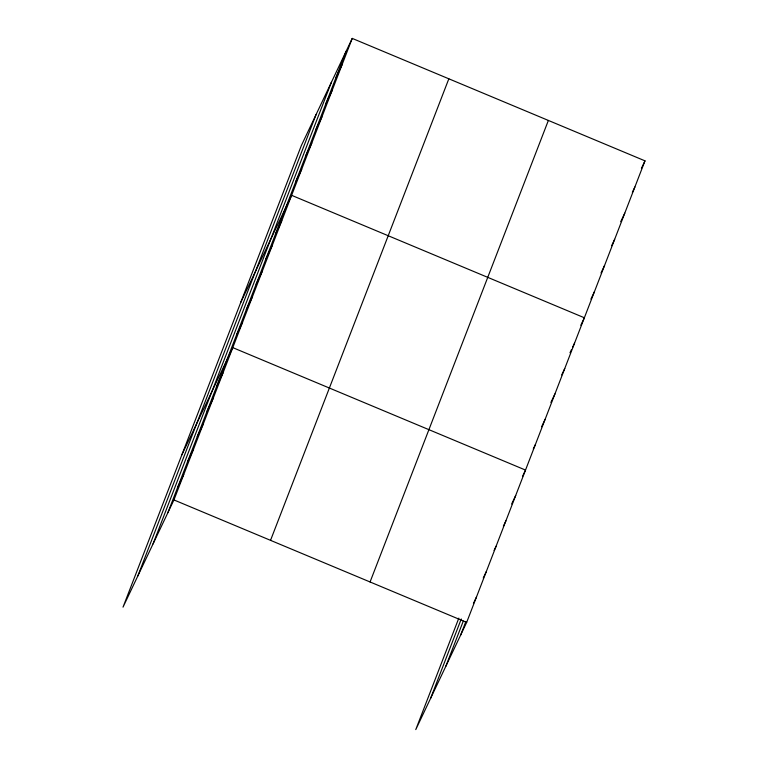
<?xml version="1.0" encoding="UTF-8"?>
<svg xmlns="http://www.w3.org/2000/svg" width="768" height="768" viewBox="0 0 768 768"><rect width="100%" height="100%" fill="white"/><g stroke="black" fill="none" stroke-linecap="round" stroke-linejoin="round"><path stroke-width="1.15" d="M137.808 576L316.118 114.461M153.053 543.898L331.363 82.358M167.846 512.736L346.157 51.206M352.234 38.4L301.325 145.622L123.014 607.152L173.933 499.939L352.234 38.4L644.986 160.848L466.675 622.378L415.766 729.6L458.832 618.125M270.538 540.346L448.838 78.806M370.07 581.971L548.371 120.442M430.56 698.448L461.261 618.979M445.805 666.346L463.286 621.091M460.598 635.184L465.715 621.946M336.048 77.357L342.134 64.55M325.949 103.507L332.026 90.71M315.84 129.667L321.926 116.861M305.741 155.818L311.818 143.011M295.632 181.968L301.718 169.171M240.701 302.544L291.61 195.322L584.362 317.77L580.81 325.238M275.722 233.51L281.808 220.704M265.92 258.893L271.997 246.096M256.109 284.285L262.186 271.478M246.307 309.667L252.384 296.861M236.496 335.05L242.573 322.243M181.862 454.848L232.771 347.626L525.514 470.074L522.48 476.477M216.883 385.814L222.96 373.018M207.072 411.206L213.158 398.4M197.27 436.589L203.347 423.782M187.459 461.971L193.546 449.165M177.658 487.354L183.734 474.547M641.434 168.317L644.986 160.848M632.342 192.336L634.877 186.998M620.717 221.693L624.778 213.149M611.626 245.712L614.669 239.309M601.018 272.928L604.57 265.459M590.918 299.088L594.461 291.619M569.99 352.752L571.507 349.555M572.525 347.424L574.55 343.152M561.706 374.938L564.749 368.534M550.886 402.461L554.938 393.926M541.584 426.778L545.126 419.309M533.299 448.963L535.325 444.691M511.661 504L515.712 495.456M503.366 526.176L505.901 520.848M494.074 550.493L496.099 546.23M483.254 578.016L486.288 571.613M473.443 603.398L476.486 596.995M173.933 499.939L466.675 622.378"/></g></svg>
